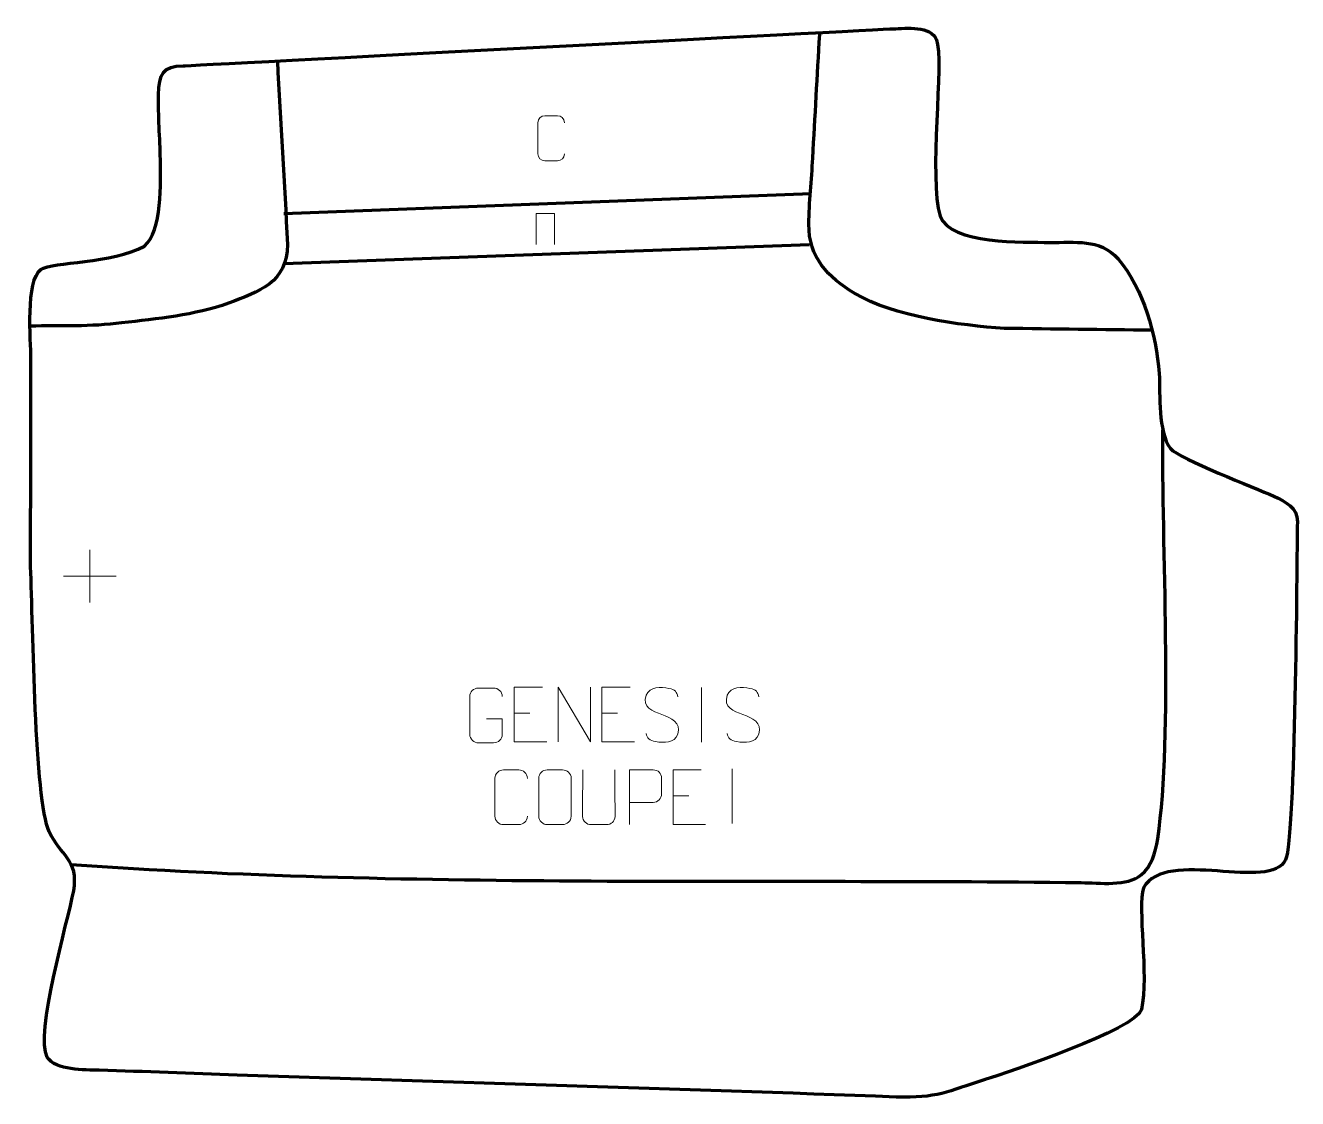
# Model space of a CAD drawing. Header units: millimetres. Extents: x 942 to 1523, y 67 to 557.
import ezdxf

# ---------------------------------------------------------------- set-up
doc = ezdxf.new("R2010")
doc.units = ezdxf.units.MM
doc.header["$MEASUREMENT"] = 0
doc.layers.add('layer 2', color=7, linetype='Continuous')
doc.layers.add('layer 3', color=7, linetype='Continuous')

msp = doc.modelspace()

# ---------------------------------------------------------------- linework, layer by layer
at = {"layer": 'layer 2', "color": 142, "lineweight": 158}
for points, knots in [([(1456.3202, 417.6841), (1433.8701, 417.9695), (1411.3994, 418.1882), (1388.9527, 418.538), (1388.9527, 418.538), (1368.6497, 419.806), (1338.198, 423.9973), (1320.6866, 434.443), (1320.6866, 434.443), (1308.2288, 441.8741), (1299.5458, 450.8953), (1299.6741, 466.0997), (1299.6741, 466.0997), (1299.7579, 476.0289), (1300.9215, 486.2768), (1301.4777, 496.2371), (1301.4777, 496.2371), (1302.459, 515.0576), (1303.5313, 533.8724), (1304.6458, 552.6855)], [0, 0, 0, 0, 0.16666667, 0.16666667, 0.16666667, 0.16666667, 0.33333333, 0.33333333, 0.33333333, 0.33333333, 0.5, 0.5, 0.5, 0.5, 0.66666667, 0.66666667, 0.66666667, 0.66666667, 1, 1, 1, 1]), ([(1057.0654, 540.5965), (1058.6125, 512.7533), (1060.4138, 484.73), (1061.6273, 456.8895), (1061.6273, 456.8895), (1061.7981, 439.4825), (1048.6321, 435.2465), (1034.7351, 430.0407), (1034.7351, 430.0407), (1019.3991, 424.4594), (1002.223, 422.9732), (986.0077, 420.9941), (986.0077, 420.9941), (971.7298, 419.2514), (958.4313, 419.8061), (944.1495, 419.5753)], [0, 0, 0, 0, 0.2, 0.2, 0.2, 0.2, 0.4, 0.4, 0.4, 0.4, 0.6, 0.6, 0.6, 0.6, 1, 1, 1, 1]), ([(962.9715, 173.8887), (1114.2461, 163.0556), (1271.7645, 167.5629), (1423.9855, 165.6221), (1423.9855, 165.6221), (1432.1557, 165.5179), (1445.1531, 163.8017), (1451.3969, 169.1815), (1451.3969, 169.1815), (1455.8344, 173.005), (1457.9312, 179.0395), (1458.8953, 185.5852), (1458.8953, 185.5852), (1465.951, 233.4979), (1460.6797, 320.434), (1461.2294, 372.2723)], [0, 0, 0, 0, 0.2, 0.2, 0.2, 0.2, 0.4, 0.4, 0.4, 0.4, 0.6, 0.6, 0.6, 0.6, 1, 1, 1, 1])]:
    msp.add_open_spline(points, degree=3, knots=knots, dxfattribs=at)
for points in [[(1300.6544, 479.8781), (1300.6544, 479.8781), (1060.0809, 470.7764), (1060.0809, 470.7764)], [(1299.9522, 456.6035), (1299.9522, 456.6035), (1060.0041, 447.9492), (1060.0041, 447.9492)]]:
    msp.add_open_spline(points, degree=3, dxfattribs=at)
at = {"layer": 'layer 3', "color": 242, "lineweight": 158}
msp.add_open_spline([(1014.1223, 538.3463), (1004.6043, 538.2698), (1003.1937, 534.5627), (1002.8393, 525.1741), (1002.8393, 525.1741), (1002.6151, 515.8239), (1003.5106, 505.2678), (1003.6872, 495.6433), (1003.6872, 495.6433), (1003.7886, 485.7337), (1004.5363, 462.7062), (996.4247, 456.0826), (996.4247, 456.0826), (981.6452, 447.8718), (954.4887, 449.1167), (949.1337, 445.3947), (949.1337, 445.3947), (942.0912, 440.4998), (944.5254, 412.9673), (944.6037, 404.6345), (944.6037, 404.6345), (944.6496, 372.9834), (944.4259, 341.3191), (944.4333, 309.6638), (944.4333, 309.6638), (945.629, 282.7287), (946.1248, 203.547), (952.9367, 188.831), (952.9367, 188.831), (958.0193, 177.8512), (966.5332, 176.3535), (964.1319, 161.8285), (964.1319, 161.8285), (961.4158, 148.0786), (946.3061, 95.9009), (952.0809, 86.0059), (952.0809, 86.0059), (955.7264, 79.7594), (969.2426, 80.1894), (975.7125, 79.9953), (975.7125, 79.9953), (996.7337, 79.3647), (1017.7499, 78.5651), (1038.7674, 77.8233), (1038.7674, 77.8233), (1138.9977, 74.3376), (1239.2442, 71.5469), (1339.4683, 67.7789), (1339.4683, 67.7789), (1358.1162, 67.0778), (1362.7976, 70.2932), (1380.1188, 75.744), (1380.1188, 75.744), (1390.1672, 78.9061), (1449.3228, 98.7302), (1451.4647, 107.6647), (1451.4647, 107.6647), (1454.9116, 123.6231), (1449.3984, 154.3227), (1452.4666, 163.2276), (1452.4666, 163.2276), (1462.5101, 181.561), (1510.6997, 161.1754), (1517.2536, 176.0899), (1517.2536, 176.0899), (1521.7397, 186.2989), (1522.357, 311.3766), (1522.6233, 330.2453), (1522.6233, 330.2453), (1522.7152, 336.7655), (1517.3163, 339.3795), (1511.8422, 341.9855), (1511.8422, 341.9855), (1503.2846, 345.9213), (1468.9546, 358.9189), (1464.6738, 363.6546), (1464.6738, 363.6546), (1458.8799, 372.0513), (1460.1008, 387.5845), (1459.5606, 397.9209), (1459.5606, 397.9209), (1458.1583, 415.5939), (1452.4567, 436.426), (1440.8801, 450.2248), (1440.8801, 450.2248), (1432.1239, 459.7557), (1421.4213, 457.5409), (1409.4234, 457.7748), (1409.4234, 457.7748), (1397.9123, 457.9535), (1364.2249, 456.7533), (1359.5924, 469.7262), (1359.5924, 469.7262), (1354.2048, 486.8179), (1361.4639, 541.3426), (1357.9001, 550.2219), (1357.9001, 550.2219), (1355.2687, 556.7781), (1344.1698, 555.4577), (1338.1485, 555.2382), (1338.1485, 555.2382), (1332.1272, 555.0187), (1014.1223, 538.3463), (1014.1223, 538.3463)], degree=3, knots=[0, 0, 0, 0, 0.03703704, 0.03703704, 0.03703704, 0.03703704, 0.07407407, 0.07407407, 0.07407407, 0.07407407, 0.11111111, 0.11111111, 0.11111111, 0.11111111, 0.14814815, 0.14814815, 0.14814815, 0.14814815, 0.18518519, 0.18518519, 0.18518519, 0.18518519, 0.22222222, 0.22222222, 0.22222222, 0.22222222, 0.25925926, 0.25925926, 0.25925926, 0.25925926, 0.2962963, 0.2962963, 0.2962963, 0.2962963, 0.33333333, 0.33333333, 0.33333333, 0.33333333, 0.37037037, 0.37037037, 0.37037037, 0.37037037, 0.40740741, 0.40740741, 0.40740741, 0.40740741, 0.44444444, 0.44444444, 0.44444444, 0.44444444, 0.48148148, 0.48148148, 0.48148148, 0.48148148, 0.51851852, 0.51851852, 0.51851852, 0.51851852, 0.55555556, 0.55555556, 0.55555556, 0.55555556, 0.59259259, 0.59259259, 0.59259259, 0.59259259, 0.62962963, 0.62962963, 0.62962963, 0.62962963, 0.66666667, 0.66666667, 0.66666667, 0.66666667, 0.7037037, 0.7037037, 0.7037037, 0.7037037, 0.74074074, 0.74074074, 0.74074074, 0.74074074, 0.77777778, 0.77777778, 0.77777778, 0.77777778, 0.81481481, 0.81481481, 0.81481481, 0.81481481, 0.85185185, 0.85185185, 0.85185185, 0.85185185, 0.88888889, 0.88888889, 0.88888889, 0.88888889, 0.92592593, 0.92592593, 0.92592593, 0.92592593, 1, 1, 1, 1], dxfattribs=at)
at = {"layer": 'layer 3', "color": 250, "lineweight": 9}
for points, knots in [([(1188.1692, 498.1483), (1188.054, 496.2339), (1186.672, 495.0148), (1184.9024, 495.0059), (1184.9024, 495.0059), (1182.9809, 495.0062), (1181.0595, 495.0062), (1179.1385, 495.0059), (1179.1385, 495.0059), (1177.5523, 494.919), (1175.9273, 496.4718), (1175.9365, 498.134), (1175.9365, 498.134), (1175.9368, 502.8884), (1175.9368, 507.6424), (1175.9365, 512.3962), (1175.9365, 512.3962), (1175.94, 514.1579), (1177.3793, 515.5746), (1179.1528, 515.5634), (1179.1528, 515.5634), (1181.0691, 515.5634), (1182.9857, 515.5634), (1184.9024, 515.5634), (1184.9024, 515.5634), (1186.5063, 515.5927), (1188.1472, 514.3637), (1188.1692, 512.3552)], [0, 0, 0, 0, 0.125, 0.125, 0.125, 0.125, 0.25, 0.25, 0.25, 0.25, 0.375, 0.375, 0.375, 0.375, 0.5, 0.5, 0.5, 0.5, 0.625, 0.625, 0.625, 0.625, 0.75, 0.75, 0.75, 0.75, 1, 1, 1, 1]), ([(1175.2325, 456.7893), (1175.2325, 456.7893), (1175.2325, 471.0253), (1175.2325, 471.0253), (1175.2325, 471.0253), (1175.2325, 471.0253), (1183.5882, 471.0253), (1183.5882, 471.0253), (1183.5882, 471.0253), (1183.5882, 471.0253), (1183.5882, 456.7893), (1183.5882, 456.7893)], [0, 0, 0, 0, 0.25, 0.25, 0.25, 0.25, 0.5, 0.5, 0.5, 0.5, 1, 1, 1, 1]), ([(1152.5853, 240.4112), (1152.5853, 240.4112), (1159.7534, 240.4112), (1159.7534, 240.4112), (1159.7534, 240.4112), (1159.7534, 240.4112), (1159.7534, 233.2431), (1159.7534, 233.2431), (1159.7534, 233.2431), (1159.6137, 230.9197), (1157.9365, 229.4401), (1155.7887, 229.4293), (1155.7887, 229.4293), (1153.4569, 229.4297), (1151.1249, 229.4297), (1148.7934, 229.4293), (1148.7934, 229.4293), (1146.8685, 229.3239), (1144.8963, 231.2084), (1144.9075, 233.2257), (1144.9075, 233.2257), (1144.9079, 238.9958), (1144.9079, 244.7655), (1144.9075, 250.5348), (1144.9075, 250.5348), (1144.9117, 252.6729), (1146.6585, 254.3921), (1148.8108, 254.3787), (1148.8108, 254.3787), (1151.1365, 254.3787), (1153.4626, 254.3787), (1155.7887, 254.3787), (1155.7887, 254.3787), (1157.7354, 254.4141), (1159.7268, 252.9226), (1159.7534, 250.4849)], [0, 0, 0, 0, 0.1, 0.1, 0.1, 0.1, 0.2, 0.2, 0.2, 0.2, 0.3, 0.3, 0.3, 0.3, 0.4, 0.4, 0.4, 0.4, 0.5, 0.5, 0.5, 0.5, 0.6, 0.6, 0.6, 0.6, 0.7, 0.7, 0.7, 0.7, 0.8, 0.8, 0.8, 0.8, 1, 1, 1, 1]), ([(1178.0362, 254.7819), (1178.0362, 254.7819), (1165.1623, 254.7819), (1165.1623, 254.7819), (1165.1623, 254.7819), (1165.1623, 254.7819), (1165.1623, 229.8283), (1165.1623, 229.8283), (1165.1623, 229.8283), (1165.1623, 229.8283), (1180.0281, 229.8283), (1180.0281, 229.8283)], [0, 0, 0, 0, 0.25, 0.25, 0.25, 0.25, 0.5, 0.5, 0.5, 0.5, 1, 1, 1, 1]), ([(1185.2678, 229.8284), (1185.2678, 229.8284), (1185.2678, 254.7819), (1185.2678, 254.7819), (1185.2678, 254.7819), (1185.2678, 254.7819), (1199.9226, 229.8284), (1199.9226, 229.8284), (1199.9226, 229.8284), (1199.9226, 229.8284), (1199.9226, 254.7819), (1199.9226, 254.7819)], [0, 0, 0, 0, 0.25, 0.25, 0.25, 0.25, 0.5, 0.5, 0.5, 0.5, 1, 1, 1, 1]), ([(1218.0362, 254.7819), (1218.0362, 254.7819), (1205.1623, 254.7819), (1205.1623, 254.7819), (1205.1623, 254.7819), (1205.1623, 254.7819), (1205.1623, 229.8283), (1205.1623, 229.8283), (1205.1623, 229.8283), (1205.1623, 229.8283), (1220.0281, 229.8283), (1220.0281, 229.8283)], [0, 0, 0, 0, 0.25, 0.25, 0.25, 0.25, 0.5, 0.5, 0.5, 0.5, 1, 1, 1, 1]), ([(1232.5952, 242.3051), (1228.3469, 243.7755), (1223.4388, 245.5713), (1225.4439, 251.0916), (1225.4439, 251.0916), (1226.9474, 255.2315), (1232.161, 254.843), (1235.7646, 254.2419), (1235.7646, 254.2419), (1238.6252, 253.7647), (1239.4899, 252.5515), (1239.8005, 250.4674)], [0, 0, 0, 0, 0.25, 0.25, 0.25, 0.25, 0.5, 0.5, 0.5, 0.5, 1, 1, 1, 1]), ([(1269.5952, 242.3051), (1265.3469, 243.7755), (1260.4388, 245.5713), (1262.4439, 251.0916), (1262.4439, 251.0916), (1263.9474, 255.2315), (1269.161, 254.843), (1272.7646, 254.2419), (1272.7646, 254.2419), (1275.6252, 253.7647), (1276.4899, 252.5515), (1276.8005, 250.4674)], [0, 0, 0, 0, 0.25, 0.25, 0.25, 0.25, 0.5, 0.5, 0.5, 0.5, 1, 1, 1, 1]), ([(1232.5952, 242.305), (1236.6138, 240.6583), (1241.6433, 238.77), (1239.8093, 233.4097), (1239.8093, 233.4097), (1238.3495, 229.1433), (1233.4387, 229.4), (1229.7126, 229.9547), (1229.7126, 229.9547), (1226.9626, 230.3645), (1225.7417, 231.578), (1225.3637, 233.6902)], [0, 0, 0, 0, 0.25, 0.25, 0.25, 0.25, 0.5, 0.5, 0.5, 0.5, 1, 1, 1, 1]), ([(1269.5952, 242.305), (1273.6138, 240.6583), (1278.6433, 238.77), (1276.8093, 233.4097), (1276.8093, 233.4097), (1275.3495, 229.1433), (1270.4387, 229.4), (1266.7126, 229.9547), (1266.7126, 229.9547), (1263.9626, 230.3645), (1262.7417, 231.578), (1262.3637, 233.6902)], [0, 0, 0, 0, 0.25, 0.25, 0.25, 0.25, 0.5, 0.5, 0.5, 0.5, 1, 1, 1, 1]), ([(1171.2089, 195.9149), (1171.0691, 193.5915), (1169.3919, 192.1119), (1167.2442, 192.1011), (1167.2442, 192.1011), (1164.9123, 192.1015), (1162.5804, 192.1015), (1160.2489, 192.1011), (1160.2489, 192.1011), (1158.3239, 191.9957), (1156.3518, 193.8802), (1156.363, 195.8975), (1156.363, 195.8975), (1156.3634, 201.6676), (1156.3634, 207.4373), (1156.363, 213.2066), (1156.363, 213.2066), (1156.3672, 215.3447), (1158.1139, 217.0639), (1160.2663, 217.0504), (1160.2663, 217.0504), (1162.592, 217.0504), (1164.9181, 217.0504), (1167.2442, 217.0504), (1167.2442, 217.0504), (1169.1908, 217.0859), (1171.1822, 215.5944), (1171.2089, 213.1568)], [0, 0, 0, 0, 0.125, 0.125, 0.125, 0.125, 0.25, 0.25, 0.25, 0.25, 0.375, 0.375, 0.375, 0.375, 0.5, 0.5, 0.5, 0.5, 0.625, 0.625, 0.625, 0.625, 0.75, 0.75, 0.75, 0.75, 1, 1, 1, 1]), ([(1180.2663, 217.0504), (1182.592, 217.0504), (1184.9181, 217.0504), (1187.2442, 217.0504), (1187.2442, 217.0504), (1189.1908, 217.086), (1191.1822, 215.5944), (1191.2089, 213.1568), (1191.2089, 213.1568), (1191.2085, 207.4099), (1191.2085, 201.6626), (1191.2089, 195.9149), (1191.2089, 195.9149), (1191.0691, 193.5915), (1189.3919, 192.1119), (1187.2442, 192.1011), (1187.2442, 192.1011), (1184.9123, 192.1015), (1182.5804, 192.1015), (1180.2489, 192.1011), (1180.2489, 192.1011), (1178.3239, 191.9957), (1176.3518, 193.8802), (1176.363, 195.8975), (1176.363, 195.8975), (1176.3633, 201.6676), (1176.3633, 207.4373), (1176.363, 213.2066), (1176.363, 213.2066), (1176.3672, 215.3447), (1178.1139, 217.0639), (1180.2663, 217.0504)], [0, 0, 0, 0, 0.11111111, 0.11111111, 0.11111111, 0.11111111, 0.22222222, 0.22222222, 0.22222222, 0.22222222, 0.33333333, 0.33333333, 0.33333333, 0.33333333, 0.44444444, 0.44444444, 0.44444444, 0.44444444, 0.55555556, 0.55555556, 0.55555556, 0.55555556, 0.66666667, 0.66666667, 0.66666667, 0.66666667, 0.77777778, 0.77777778, 0.77777778, 0.77777778, 1, 1, 1, 1]), ([(1211.1131, 217.0549), (1211.1127, 211.5154), (1211.2085, 201.3136), (1211.2089, 195.7732), (1211.2089, 195.7732), (1211.0691, 193.5337), (1209.3919, 192.1075), (1207.2442, 192.097), (1207.2442, 192.097), (1204.9123, 192.0974), (1202.5804, 192.0974), (1200.2489, 192.097), (1200.2489, 192.097), (1198.3239, 191.9955), (1196.3518, 193.812), (1196.363, 195.7565), (1196.363, 195.7565), (1196.3633, 201.3184), (1196.4587, 211.4938), (1196.4583, 217.0549)], [0, 0, 0, 0, 0.16666667, 0.16666667, 0.16666667, 0.16666667, 0.33333333, 0.33333333, 0.33333333, 0.33333333, 0.5, 0.5, 0.5, 0.5, 0.66666667, 0.66666667, 0.66666667, 0.66666667, 1, 1, 1, 1]), ([(1217.7742, 192.0972), (1217.7742, 192.0972), (1217.7742, 217.0508), (1217.7742, 217.0508), (1217.7742, 217.0508), (1221.3692, 217.0508), (1224.9645, 217.0508), (1228.5599, 217.0508), (1228.5599, 217.0508), (1230.8851, 217.0129), (1232.4425, 215.5228), (1232.4383, 213.1567), (1232.4383, 213.1567), (1232.4379, 211.121), (1232.4379, 208.0617), (1232.4383, 206.0257), (1232.4383, 206.0257), (1232.4318, 204.1503), (1230.6196, 202.2084), (1228.61, 202.1893), (1228.61, 202.1893), (1228.61, 202.1893), (1217.7742, 202.1893), (1217.7742, 202.1893)], [0, 0, 0, 0, 0.14285714, 0.14285714, 0.14285714, 0.14285714, 0.28571429, 0.28571429, 0.28571429, 0.28571429, 0.42857143, 0.42857143, 0.42857143, 0.42857143, 0.57142857, 0.57142857, 0.57142857, 0.57142857, 0.71428571, 0.71428571, 0.71428571, 0.71428571, 1, 1, 1, 1]), ([(1250.5473, 217.0508), (1250.5473, 217.0508), (1237.6734, 217.0508), (1237.6734, 217.0508), (1237.6734, 217.0508), (1237.6734, 217.0508), (1237.6734, 192.0972), (1237.6734, 192.0972), (1237.6734, 192.0972), (1237.6734, 192.0972), (1252.5392, 192.0972), (1252.5392, 192.0972)], [0, 0, 0, 0, 0.25, 0.25, 0.25, 0.25, 0.5, 0.5, 0.5, 0.5, 1, 1, 1, 1])]:
    msp.add_open_spline(points, degree=3, knots=knots, dxfattribs=at)
for points in [[(971.4482, 317.4109), (971.4482, 317.4109), (971.4482, 293.433), (971.4482, 293.433)], [(959.4593, 305.4219), (959.4593, 305.4219), (983.4372, 305.4219), (983.4372, 305.4219)], [(1250.5897, 254.6183), (1250.5897, 254.6183), (1250.5897, 229.6442), (1250.5897, 229.6442)], [(1165.1623, 242.9022), (1165.1623, 242.9022), (1172.3304, 242.9022), (1172.3304, 242.9022)], [(1205.1623, 242.9022), (1205.1623, 242.9022), (1212.3304, 242.9022), (1212.3304, 242.9022)], [(1264.7118, 217.517), (1264.7118, 217.517), (1264.7118, 192.5429), (1264.7118, 192.5429)], [(1237.6734, 205.1711), (1237.6734, 205.1711), (1244.8415, 205.1711), (1244.8415, 205.1711)]]:
    msp.add_open_spline(points, degree=3, dxfattribs=at)

doc.saveas('drawing.dxf')
